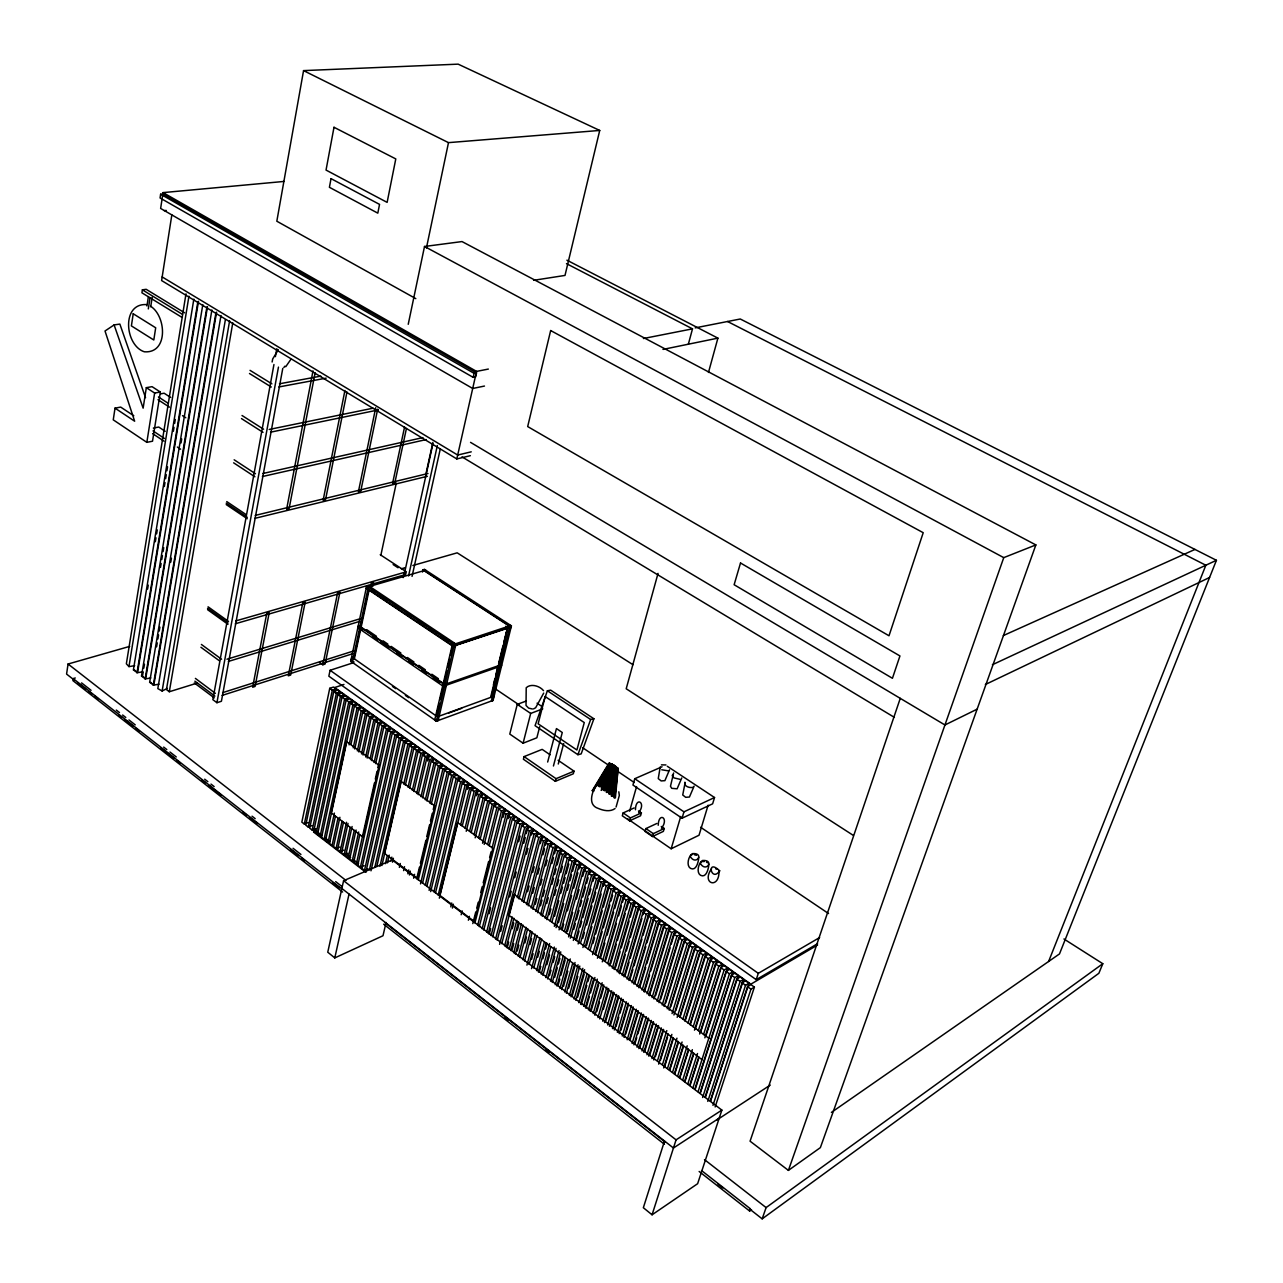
<?xml version="1.0" encoding="UTF-8"?>
<svg xmlns="http://www.w3.org/2000/svg" width="1283" height="1283" viewBox="0 0 1283 1283"><rect width="100%" height="100%" fill="white"/><g stroke="black" fill="none" stroke-linecap="round" stroke-linejoin="round"><path stroke-width="1.5" d="M272.124 361.998L272.702 358.935L278.347 349.714M613.899 797.705L617.331 767.956L618.149 768.309L615.407 797.753M614.589 797.401L617.331 767.956M614.733 798.058L618.149 768.309M129.695 646.391L68.063 664.017L66.572 674.072L74.462 680.247M75.28 677.969L73.179 678.595L72.874 680.599L342.625 892.038M133.801 415.788L120.698 407.096L115.021 408.138L113.257 419.846L146.839 442.346L152.517 441.208L160.343 392.021L152.052 386.664L146.326 387.658L143.135 408.154L114.107 324.92L119.864 324.086L145.54 397.666M184.608 312.811L146.166 289.317L142.381 289.83L141.932 292.813L182.01 317.398M611.253 795.973L616.273 767.009L616.53 771.243M611.943 795.668L615.118 774.659M615.696 770.826L616.273 767.009M612.071 796.406L617.107 767.426M612.761 796.101L615.936 775.076M160.632 194.214L160.07 197.951L473.186 377.362L475.608 376.881L476.522 372.856L163.149 193.99L160.632 194.214L474.101 373.337L476.522 372.856M283.944 181.448L163.053 192.61L160.632 208.439L472.705 388.476L484.477 386.055M146.952 305.995L148.395 296.581M148.315 308.914L150.063 297.608M150.72 306.733L152.18 297.303M171.826 214.903L161.61 280.56L456.812 458.929L470.364 455.69M146.839 442.346L154.634 393.047L146.326 387.658M185.987 293.839L126.359 663.792L128.958 666.615L134.683 665.669M128.958 666.615L188.922 296.197M193.829 299.147L133.384 669.983L137.602 672.356L198.48 301.329M147.609 589.057L148.251 585.112M155.323 541.731L155.965 537.785M156.622 533.84L157.264 529.895M164.336 486.514L164.994 482.568M165.635 478.639L166.277 474.694M166.918 470.749L167.56 466.804M173.349 431.296L174.007 427.367M174.648 423.422L175.29 419.477M142.75 671.811L137.024 672.757L197.871 301.601M202.81 304.584L141.483 676.141L145.717 678.531L207.493 306.765M143.151 672.132L142.509 676.077L145.139 678.948L150.881 677.969M143.808 668.17L144.466 664.225M160.471 567.407L161.129 563.445M161.77 559.5L162.428 555.539M163.085 551.594L163.727 547.649M181.047 442.924L181.705 438.962M145.139 678.948L206.9 306.99M211.871 310.005L149.63 682.348L153.896 684.753L216.57 312.202M156.59 646.824L157.248 642.879M157.905 638.95L158.563 635.005M159.22 631.076L159.878 627.13M170.767 562.13L171.425 558.201M159.044 684.176L153.319 685.17L215.977 312.475M220.981 315.49L157.825 688.602L162.123 691.008L167.367 688.426M162.123 691.008L225.375 319.692M229.593 320.894L166.453 689.564L169.308 691.745L197.422 683.021M169.308 691.745L232.784 322.819M660.216 766.977L658.259 778.605L661.146 780.93L664.899 780.657L669.501 769.832M533.6 280.319L565.001 275.428L599.722 130.449L458.159 64.15L303.558 70.613L276.823 221.221L415.82 298.634M273.937 364.532L212.85 699.652L216.923 702.715L221.414 701.272L282.773 368.397M275.38 356.642L276.807 348.751M216.923 702.715L278.459 367.114M313.004 370.883L286.622 509.207L289.124 508.597L315.105 372.808M344.919 390.481L323.124 500.322L325.529 499.745L346.971 391.973M322.819 664.77L337.605 592.89L339.915 592.217L325.096 664.033L322.819 664.77L319.595 662.493M375.694 407.737L358.406 491.742L360.748 491.164L377.651 409.197M352.857 662.91L330.084 670.287L328.849 676.189L756.216 979.667L817.56 943.695M335.248 692.788L336.05 688.907L333.468 687.063L329.747 688.297L301.842 822.146L304.328 824.055L307.984 822.628M408.235 324.294L424.513 246.48L462.008 241.573L1035.862 544.922L820.366 1147.627L788.404 1170.385L750.074 1141.18L900.265 698.353M304.328 824.055L332.329 690.158L336.05 688.907M426.437 247.94L448.489 142.638L599.722 130.449M339.337 695.707L340.155 691.826L337.557 689.981L333.837 691.216L305.771 825.161L308.257 827.086L311.913 825.643M308.257 827.086L336.435 693.077L340.155 691.826M337.926 694.151L340.54 696.011L344.261 694.761L341.647 692.9L337.926 694.151L309.7 828.193L312.202 830.117L315.859 828.674M312.202 830.117L340.54 696.011M342.048 697.086L344.646 698.946L348.367 697.695L345.769 695.835L342.048 697.086L313.565 832.009L365.928 872.36M354.092 661.948L352.344 662.525L350.708 661.386L366.649 586.123L368.429 585.609L456.106 644.178L454.358 644.756L366.649 586.123M455.449 646.247L453.701 646.824L366.345 588.352L366.794 586.203L368.574 585.689M344.646 698.946L316.163 833.164L313.645 831.224M352.344 662.525L368.317 587.229L370.097 586.716M353.691 659.35L368.574 589.33L452.755 645.686M354.284 659.173L368.911 590.918M352.504 700.63L349.89 698.77L346.169 700.037L317.607 834.271L320.125 836.211L348.784 701.897L352.504 700.63L351.67 704.511M370.514 586.989L371.332 583.156L373.578 582.514L372.76 586.347M404.578 426.982L392.566 483.434L394.827 482.889L406.438 428.442M608.719 793.808L615.215 766.143L616.032 766.609L610.211 793.985M609.409 793.503L615.215 766.143M609.521 794.289L616.032 766.609M380.81 555.491L396.303 483.017M350.307 702.988L321.584 837.334L324.102 839.274L352.921 704.864L356.642 703.581L354.028 701.721L350.307 702.988L352.921 704.864M354.445 705.955L357.091 707.831L360.796 706.548L358.165 704.672L354.445 705.955L325.561 840.397L328.079 842.338L334.382 813.101M349.104 744.862L357.091 707.831M335.44 816.164L329.555 843.476L332.089 845.417L338.006 818.105M351.029 744.028L358.615 708.922L362.319 707.639L364.965 709.515L364.115 713.412M353.226 747.877L361.245 710.814L364.965 709.515M339.899 817.287L333.548 846.555L336.098 848.512L339.738 847.021M354.733 748.983L362.784 711.905L366.489 710.606L369.151 712.498L365.43 713.797L362.784 711.905M336.098 848.512L342.048 821.168M357.348 750.892L365.43 713.797M343.523 822.307L337.557 849.651L340.107 851.607L343.764 850.116M358.871 751.998L366.97 714.888L370.675 713.589L373.337 715.481L369.632 716.78L366.97 714.888M340.107 851.607L346.522 822.291M361.501 753.907L369.632 716.78M348.014 823.429L341.583 852.746L344.149 854.719L347.789 853.211M363.025 755.029L371.172 717.887L374.877 716.572L377.539 718.48L376.673 722.377M403.167 577.607L404.017 573.726L406.182 573.1M425.619 475.4L432.852 442.41M403.696 576.757L432.916 443.758M344.149 854.719L350.163 827.343M365.655 756.938L373.834 719.795L377.539 718.48M352.087 826.509L345.624 855.857L348.19 857.83L354.252 830.422M367.179 758.061L375.374 720.902L379.078 719.587L381.757 721.479L378.052 722.81L375.374 720.902M408.555 575.939L437.343 445.538M370.258 758.028L378.052 722.81M664.514 1141.02L643.344 1207.72L652.069 1214.793L697.631 1183.696L721.864 1110.1L392.277 859.979L343.587 880.683L327.758 952.211L334.783 957.904L382.992 935.74L386.087 922.445M412.051 576.372L440.197 449.355M356.081 830.021L349.682 858.969L352.248 860.941L358.679 831.993M371.477 760.562L379.592 723.917L383.296 722.586L385.991 724.494L382.286 725.825L379.592 723.917M374.123 762.503L382.286 725.825M359.753 835.057L353.739 862.096L356.305 864.084L374.444 782.951M375.662 763.626L383.842 726.932L387.53 725.601L390.224 727.525L389.358 731.374M334.783 957.904L349.04 894.091M375.31 779.086L377.026 771.356M377.892 767.491L386.52 728.856L390.224 727.525M422.46 572.058L422.925 569.973L424.609 569.476M388.075 729.963L390.786 731.903L394.474 730.556L391.78 728.632L388.075 729.963L357.813 865.239L360.395 867.228L364.035 865.688M360.395 867.228L390.786 731.903M397.874 737.452L398.74 733.587L396.046 731.663L392.341 733.01L361.886 868.383L364.484 870.371L368.125 868.832M473.186 377.362L474.101 373.337M456.812 458.929L476.554 371.396L488.342 369.071M364.484 870.371L395.052 734.951L398.74 733.587M365.992 871.526L396.623 736.073L400.312 734.71L403.022 736.65L402.14 740.516M369.472 869.666L399.334 737.998L403.022 736.65M370.979 870.82L400.905 739.12L404.594 737.773L407.32 739.698L403.632 741.077L400.905 739.12M374.909 867.019L403.632 741.077M376.865 866.233L405.203 742.199L408.892 740.836L411.618 742.777L410.736 746.642M379.944 866.314L407.93 744.14L411.618 742.777M381.901 865.528L409.518 745.279L413.206 743.899L415.949 745.856L412.26 747.235L409.518 745.279M385.445 863.667L387.225 855.905M403.76 784.105L412.26 747.235M387.418 862.882L389.214 855.12M405.332 785.244L413.848 748.374L417.52 746.979L420.279 748.935L416.59 750.33L413.848 748.374M390.962 861.021L391.86 857.14M408.042 787.233L416.59 750.33M392.502 862.192L393.4 858.295M409.614 788.371L418.178 751.469L421.866 750.074L424.609 752.03L423.711 755.912M412.34 790.36L420.936 753.426L424.609 752.03M413.928 791.515L422.524 754.58L426.213 753.169L428.971 755.142L427.608 760.963M399.366 867.404L400.28 863.507M416.654 793.503L425.298 756.553L428.971 755.142M436.412 721.303L454.214 644.659L455.962 644.082L438.144 720.677L436.412 721.303L434.68 720.1L452.578 643.569L454.342 642.991M436.541 714.936L439.251 703.389M440.149 699.54L446.901 670.688M447.799 666.839L449.611 659.141M450.509 655.308L452.306 647.61M418.242 794.658L426.902 757.692L430.575 756.28L433.349 758.253L432.435 762.15M403.6 870.612L404.514 866.715M420.984 796.647L429.661 759.664L433.349 758.253M422.572 797.801L431.28 760.819L434.953 759.408L437.728 761.38L434.055 762.808L425.315 799.806M407.834 873.819L408.748 869.938M409.389 875.006L410.303 871.109M426.902 800.977L435.659 763.962L439.347 762.535L442.122 764.524L441.192 768.405M429.661 802.982L438.449 765.951L442.122 764.524M413.639 878.23L414.569 874.332M431.264 804.152L440.069 767.106L443.742 765.678L446.532 767.667L442.86 769.094L433.237 809.493M416.718 878.727L419.461 867.18M420.391 863.331L425.892 840.253M426.806 836.404L429.564 824.873M430.479 821.024L432.307 813.326M418.274 879.913L444.495 770.249L448.152 768.822L450.958 770.81L450.044 774.659M420.519 883.891L447.286 772.254L450.958 770.81M422.556 883.153L448.922 773.424L452.594 771.981L455.401 773.986L451.728 775.429L425.282 885.222M426.854 886.409L453.364 776.6L457.037 775.14L459.843 777.145L458.913 781.01M429.115 890.402L456.187 778.605L459.843 777.145M430.687 891.605L457.823 779.775L461.479 778.316L464.318 780.337L463.371 784.186M433.895 891.749L460.661 781.796L464.318 780.337M435.482 892.952L462.297 782.983L465.954 781.507L468.792 783.528L467.381 789.318M438.225 895.037L465.136 785.004L468.792 783.528M439.331 898.18L466.787 786.174L470.444 784.699L473.283 786.736L472.336 790.585M493.426 684.689L494.837 678.932M495.783 675.099L497.66 667.433M498.606 663.6L502.84 646.343M503.77 642.51L506.593 631.011M490.651 697.166L507.731 627.612L491.229 697.551M460.613 824.921L469.626 788.211L473.283 786.736M509.094 628.429L509.624 626.312L511.276 625.767L510.762 627.884L509.094 628.429L505.775 626.264M509.768 626.409L491.373 701.192L493.025 700.582L511.42 625.863L424.481 569.395L422.797 569.877L509.768 626.409L511.42 625.863M462.233 826.108L471.278 789.398L474.935 787.906L477.789 789.943L476.362 795.733M465.071 828.16L474.133 791.435L477.789 789.943M466.226 831.288L475.801 792.621L479.457 791.13L482.312 793.167L481.35 797.032M450.798 906.873L451.76 903.007M469.53 831.432L478.671 794.658L482.312 793.167M452.402 908.091L453.364 904.226M471.182 832.619L480.323 795.845L483.98 794.353L486.85 796.39L485.888 800.271M474.02 834.688L483.194 797.914L486.85 796.39M475.175 837.831L484.862 799.101L488.518 797.593L491.389 799.646L487.748 801.153L478.511 837.975M461.174 914.763L462.153 910.882M480.163 839.178L489.416 802.356L493.073 800.833L495.96 802.885L494.981 806.766M525.918 701.143L517.257 704.367L509.784 734.068L523.095 743.21L536.855 737.789L539.726 726.691M482.536 843.204L492.319 804.425L495.96 802.885M484.204 844.406L493.987 805.612L497.628 804.088L500.53 806.157L496.89 807.681L487.556 844.551M468.375 920.232L469.37 916.351M489.224 845.77L498.574 808.883L502.214 807.36L505.133 809.429L503.144 817.191M472.802 923.6L475.768 911.94M476.763 908.059L478.254 902.238M480.724 892.519L482.2 886.697M483.194 882.816L488.631 861.454M489.625 857.573L491.1 851.752M492.095 847.871L501.493 810.968L505.133 809.429M474.935 922.894L503.177 812.171L506.817 810.631L509.736 812.716L508.244 818.538M523.095 743.21L530.697 713.428L542.773 708.841M477.645 925.396L506.095 814.256L509.736 812.716M479.281 926.647L507.795 815.475L511.42 813.919L514.355 816.004L513.36 819.837M550.134 754.805L542.164 749.368L524.089 756.601L523.416 759.247L555.347 781.331L573.309 773.777L574.03 771.147L558.089 760.258M482.119 928.78L510.714 817.56L514.355 816.004M483.755 930.031L512.414 818.779L516.055 817.207L518.99 819.308L517.995 823.141M489.16 913.656L490.635 907.915M486.578 932.18L515.349 820.879L518.99 819.308M488.23 933.431L517.065 822.082L520.69 820.527L523.64 822.611L522.63 826.46M489.176 934.281L490.667 928.539M491.068 935.58L520 824.199L523.64 822.611M492.72 936.831L521.716 825.418L525.34 823.83L528.291 825.947L526.287 833.613M518.637 841.792L520.128 836.051M495.575 938.996L524.667 827.535L528.291 825.947M497.227 940.247L526.383 828.754L530.007 827.166L532.974 829.283L531.451 835.041M500.659 931.49L502.166 925.733M509.704 896.945L511.211 891.188M514.724 877.764L516.231 872.007M523.769 843.22L525.276 837.462M499.584 944.352L529.35 830.871L532.974 829.283M547.665 762.038L556.453 728.584L562.275 732.513L553.438 765.999M501.749 943.679L531.082 832.106L534.69 830.502L537.673 832.619L536.647 836.468M526.399 854.237L527.922 848.48M504.604 945.86L512.222 916.992M517.306 897.747L534.049 834.223L537.673 832.619M506.272 947.127L513.906 918.243M518.99 898.982L535.781 835.458L539.389 833.854L542.372 835.971L540.335 843.669M507.17 947.945L508.693 942.171M512.254 928.716L513.777 922.958M509.159 949.308L516.808 920.408M521.908 901.147L538.764 837.591L542.372 835.971M558.265 764.01L563.67 743.595M555.347 781.331L556.052 778.685L574.03 771.147M510.826 950.575L518.492 921.675M523.608 902.398L540.496 838.825L544.104 837.206L547.087 839.339L545.548 845.112M512.206 949.452L513.745 943.679M517.322 930.223L518.861 924.45M527.554 891.749L529.077 885.992M532.653 872.52L534.193 866.747M513.713 952.756L521.411 923.84M526.543 904.579L543.479 840.958L547.087 839.339M515.381 954.039L523.095 925.107M528.243 905.83L545.227 842.209L548.835 840.573L551.834 842.723L550.792 846.572M517.274 950.976L518.813 945.202M532.702 893.241L534.241 887.467M537.834 873.996L539.389 868.222M542.982 854.735L544.521 848.961M518.268 956.236L526.014 927.288M531.178 908.011L548.226 844.342L551.834 842.723M519.952 957.503L527.714 928.555M532.894 909.262L549.974 845.593L553.566 843.957L556.581 846.106L554.497 853.82M524.939 942.877L526.495 937.103M535.284 904.355L536.839 898.581M540.448 885.094L542.003 879.32M545.628 865.833L547.183 860.059M688.362 344.197L692.499 328.849L566.477 263.624M522.855 959.7L530.649 930.752M535.845 911.443L552.973 847.742L556.581 846.106M524.539 960.983L532.349 932.019M537.561 912.71L554.721 848.993L558.33 847.357L561.345 849.506L557.159 864.934M530.055 944.416L531.627 938.627M540.464 905.862L542.019 900.073M543.062 896.224L544.617 890.434M551.898 863.459L553.47 857.669M526.928 965.121L535.284 934.216M540.512 914.907L557.752 851.158L561.345 849.506M529.141 964.479L537 935.499M542.228 916.174L559.5 852.409L563.109 850.757L566.124 852.906L565.081 856.771M531.547 959.459L533.103 953.67M546.702 903.521L548.274 897.731M551.931 884.228L553.502 878.438M554.545 874.589L556.116 868.799M531.547 968.633L539.951 937.697M545.195 918.371L562.531 854.574L566.124 852.906M533.76 967.975L541.667 938.98M546.927 919.638L564.295 855.825L567.888 854.173L570.935 856.338L569.877 860.203M537.721 957.15L539.309 951.361M549.3 914.683L550.872 908.893M554.561 895.39L556.132 889.584M557.191 885.735L558.763 879.946M560.863 872.215L562.451 866.426M536.599 970.573L544.409 941.947M550.134 920.969L567.343 858.006L570.935 856.338M538.299 971.873L546.125 943.23M551.866 922.236L569.107 859.257L572.683 857.589L575.746 859.77L572.587 871.205M539.197 972.241L540.784 966.452M542.885 958.722L544.473 952.916M545.532 949.051L547.119 943.262M554.529 916.222L558.763 900.762M560.879 893.032L562.467 887.243M563.526 883.378L565.113 877.588M566.172 873.723L568.818 864.052M541.234 974.102L549.621 943.55M554.336 926.358L572.154 861.438L575.746 859.77M708.473 372.455L717.903 338.135L566.91 260.176M542.934 975.385L550.808 946.742M556.068 927.641L573.918 862.705L577.51 861.021L580.574 863.202L578.986 868.928M594.687 787.89C591.19 794.899 588.656 805.387 598.263 808.434C603.427 810.631 610.163 812.123 615.054 808.547M546.879 964.64L549.509 955.097M558.426 922.685L563.67 903.617M567.343 890.274L568.914 884.548M569.973 880.731L571.544 875.022M545.884 977.63L554.32 947.062M559.067 929.854L576.981 864.886L580.574 863.202M658.035 573.389L626.2 688.763L853.387 835.441M547.6 978.929L556.052 948.345M561.329 929.229L578.761 866.153L582.338 864.469L585.417 866.65L582.755 876.209M549.429 975.786L551.016 970.06M553.133 962.426L554.705 956.701M562.098 929.983L563.686 924.257M567.375 910.914L571.593 895.646M573.709 888.012L577.927 872.745M550.551 981.174L559.035 950.575M564.344 931.458L581.824 868.35L585.417 866.65M552.267 982.473L560.767 951.874M566.076 932.741L583.605 869.617L587.197 867.933L590.276 870.115L589.202 873.948M606.137 792.012L613.466 765.63L614.942 765.871L614.156 765.342L612.376 764.909L603.555 790.2M554.625 977.405L557.287 967.863M558.346 964.046L559.933 958.305M567.375 931.586L572.667 912.486M576.388 899.11L579.05 889.568M606.811 791.723L614.156 765.342M606.923 792.557L614.268 766.159M607.613 792.253L614.942 765.871M555.234 984.719L563.237 956.027M568.561 936.879L586.684 871.831L590.276 870.115M556.966 986.034L564.969 957.326M570.31 938.178L588.48 873.098L592.056 871.398L595.152 873.595L593.003 881.245M558.249 984.767L559.853 979.041M560.912 975.224L565.178 959.925M573.726 929.357L575.329 923.632M576.388 919.799L579.066 910.24M580.124 906.423L581.728 900.698M582.803 896.865L585.465 887.323M586.539 883.49L588.127 877.764M559.933 988.295L567.984 959.572M573.341 940.423L591.575 875.311L595.152 873.595M561.665 989.594L570.261 958.946M575.634 939.798L593.355 876.594L596.932 874.878L600.027 877.075L596.787 888.558M563.478 986.419L567.776 971.119M576.356 940.519L579.034 930.961M580.108 927.144L581.728 921.402M582.803 917.57L588.159 898.453M589.234 894.636L590.854 888.894M616.081 807.023L619.32 795.492L618.823 791.803M564.648 991.871L572.731 963.116M578.136 943.951L596.467 878.807L600.027 877.075M566.38 993.186L575.025 962.507M580.429 943.342L598.263 880.09L601.823 878.358L604.934 880.571L603.315 886.328M568.722 988.07L575.201 965.105M582.755 938.322L584.374 932.581M586.539 924.915L591.944 905.782M593.019 901.965L595.713 892.391M569.379 995.448L578.056 964.768M582.931 947.512L601.374 882.303L604.934 880.571M571.111 996.779L579.804 966.083M585.24 946.902L603.17 883.602L606.747 881.87L609.858 884.083L603.315 907.081M634.123 807.953L623.137 812.941L622.319 815.812L629.6 820.815L640.57 815.78L641.404 812.909L638.485 810.936M572.362 995.48L577.799 976.331M586.475 945.683L591.912 926.534M593.003 922.702L601.134 893.978M662.044 766.785L634.748 778.717L632.952 785.036L682.059 818.217L712.626 803.816L714.535 797.529L667.304 766.272M574.11 999.056L582.851 968.344M588.304 949.163L606.298 885.831L609.858 884.083M629.6 811.161L636.576 786.607M575.859 1000.371L584.599 969.659M590.068 950.462L608.11 887.114L611.67 885.382L614.798 887.611L613.707 891.444M577.639 997.148L584.198 974.15M592.938 943.486L594.574 937.745M595.665 933.912L602.224 910.914M629.6 820.815L630.418 817.929L641.404 812.909M578.874 1002.665L587.101 973.861M592.586 954.648L611.237 889.36L614.798 887.611M635.438 809.733C635.807 796.053 646.616 802.613 638.677 812.684M580.622 1003.996L588.865 975.176M594.911 954.039L613.049 890.659L616.61 888.894L619.753 891.14L614.782 908.412M581.295 1004.589L586.796 985.408M587.887 981.575L589.538 975.818M595.585 954.728L602.16 931.715M603.267 927.882L609.858 904.868M610.949 901.035L612.6 895.277M583.653 1006.289L591.928 977.454M597.445 958.241L616.193 892.888L619.753 891.14M585.401 1007.62L593.692 978.785M599.77 957.631L618.021 894.203L621.565 892.439L624.725 894.684L622.496 902.366M586.058 1008.197L589.378 996.683M590.485 992.85L594.895 977.502M600.428 958.305L604.838 942.957M607.051 935.275L613.675 912.245M588.432 1009.913L597.317 979.154M602.304 961.833L621.164 896.448L624.725 894.684M590.196 1011.261L598.536 982.393M604.646 961.24L622.993 897.747L626.553 895.983L629.712 898.228L626.361 909.759M591.399 1009.913L598.616 984.943M605.833 959.973L616.385 923.487M618.614 915.805L621.389 906.199M656.848 823.461L645.91 828.577L645.076 831.464L652.47 836.548L663.375 831.368L664.225 828.497L661.274 826.477M593.243 1013.57L602.16 982.762M607.741 963.517L626.152 900.008L629.712 898.228M594.895 1015.27L603.716 984.879M609.233 965.891L627.996 901.324L631.541 899.543L634.7 901.789L630.21 917.185M596.755 1011.613L599.546 1002.007M600.669 998.174L603.459 988.551M610.708 963.581L616.305 944.352M617.412 940.519L625.238 913.608M597.942 1017.579L606.811 987.188M612.344 968.184L631.156 903.585L634.7 901.789M652.47 836.548L653.304 833.645L664.225 828.497M599.722 1018.927L608.591 988.519M614.14 969.515L633 904.9L636.544 903.104L639.72 905.365L630.258 937.648M603.251 1009.496L608.864 990.268M615.615 967.19L620.106 951.794M621.229 947.961L629.087 921.034M658.211 825.274C658.612 811.53 669.501 818.121 661.451 828.257M602.785 1021.252L611.686 990.829M617.251 971.824L636.176 907.177L639.72 905.365M604.55 1022.599L613.482 992.176M619.064 973.155L638.036 908.492L641.564 906.68L644.756 908.957L643.072 914.667M605.736 1021.188L614.092 992.705M619.657 973.717L625.238 954.728M626.345 950.944L629.135 941.449M607.629 1024.925L616.594 994.485M622.191 975.465L641.227 910.77L644.756 908.957M609.409 1026.288L618.39 995.833M624.003 976.796L643.072 912.085L646.6 910.272L649.807 912.566L643.04 935.371M610.564 1024.86L618.983 996.362M625.142 975.465L629.071 962.154M630.194 958.353L641.949 918.468M684.914 782.181C683.438 786.431 690.094 788.387 693.253 787.233M612.488 1028.629L621.501 998.158M627.13 979.121L646.279 914.378L649.807 912.566M614.284 1029.976L623.313 999.505M628.943 980.469L648.14 915.709L651.668 913.881L654.875 916.174L646.937 942.813M615.984 1026.641L618.807 1017.13M619.93 1013.329L622.752 1003.819M630.081 979.105L632.904 969.595M634.027 965.794L641.917 939.172M627.451 818.714L671.153 848.769L680.76 816.437M617.364 1032.318L626.425 1001.847M632.086 982.778L651.347 918.003L654.875 916.174M682.059 818.217L683.951 811.834L714.535 797.529M619.16 1033.681L628.237 1003.194M633.914 984.125L653.207 919.334L656.736 917.505L659.959 919.799L646.84 963.581M620.86 1030.329L628.237 1005.599M635.037 982.762L645.798 946.613M622.255 1036.039L631.38 1005.535M637.074 986.467L656.431 921.643L659.959 919.799M624.067 1037.402L633.193 1006.882M638.902 987.814L658.307 922.974L661.82 921.13L665.059 923.439L650.722 971.071M625.751 1034.034L633.161 1009.288M640.009 986.435L645.702 967.398M627.179 1039.759L636.336 1009.24M642.061 990.155L661.531 925.284L665.059 923.439M629.552 1039.23L638.164 1010.603M643.906 991.518L663.407 926.615L666.935 924.77L670.175 927.08L649.423 995.72M630.081 1039.663L638.116 1012.977M644.419 992.032L649.583 974.872M632.102 1043.512L641.308 1012.961M647.081 993.86L666.663 928.94L670.175 927.08M633.914 1044.875L643.136 1014.324M648.909 995.223L668.539 930.287L672.051 928.427L675.307 930.736L671.25 944.096M635.005 1043.384L636.737 1037.674M637.892 1033.857L643.649 1014.789M708.12 805.195L699.027 835.233L671.153 848.769M637.042 1047.249L646.311 1016.681M652.101 997.581L671.795 932.613L675.307 930.736M638.854 1048.628L648.14 1018.06M653.945 998.944L673.687 933.96L677.199 932.083L680.455 934.409L660.633 999.329M639.944 1047.136L648.637 1018.51M655.597 995.608L670.095 947.912M641.997 1051.018L651.315 1020.418M657.137 1001.301L676.959 936.285L680.455 934.409M643.809 1052.397L653.159 1021.797M658.997 1002.681L678.851 937.648L682.348 935.756L685.635 938.098L665.685 1003.065M644.884 1050.889L653.64 1022.246M646.969 1054.786L656.335 1024.171M662.204 1005.038L682.123 939.99L685.635 938.098M648.797 1056.182L658.195 1025.55M664.065 1006.417L684.031 941.337L687.528 939.445L690.815 941.786L670.752 1006.802M649.856 1054.642L658.644 1025.983M651.956 1058.587L661.386 1027.94M667.272 1008.791L687.319 943.695L690.815 941.786M653.785 1059.966L663.231 1029.319M669.149 1010.17L689.228 945.058L692.724 943.149L696.011 945.491L675.852 1010.555M655.421 1056.518L663.68 1029.752M657.441 1060.849L666.791 1030.602M672.051 1013.586L692.515 947.415L696.011 945.491M658.692 1064.136L668.058 1033.873M673.928 1014.965L694.44 948.779L697.92 946.854L701.24 949.212L680.038 1017.227M660.424 1060.303L667.545 1037.338M662.461 1064.649L671.875 1034.387M677.167 1017.355L697.744 951.136L701.24 949.212M663.712 1067.953L673.142 1037.674M679.621 1016.858L699.668 952.515L703.148 950.591L706.468 952.948L685.154 1021.011M664.738 1066.349L672.982 1039.904M667.497 1068.482L676.959 1038.188M682.877 1019.247L702.988 954.889L706.468 952.948M669.357 1069.878L678.242 1041.475M684.753 1020.643L704.912 956.252L708.392 954.327L711.728 956.701L690.286 1024.796M669.774 1070.166L678.066 1043.688M672.549 1072.315L682.075 1042.004M688.025 1023.048L708.248 958.642L711.728 956.701M674.409 1073.727L683.358 1045.292M689.917 1024.443L710.173 960.021L713.653 958.08L716.989 960.454L695.45 1028.613M674.81 1073.983L683.149 1047.505M677.632 1076.164L687.191 1045.821M693.173 1026.865L713.524 962.41L716.989 960.454M679.493 1077.576L688.49 1049.125M694.472 1030.169L715.465 963.79L718.929 961.833L722.281 964.223L700.614 1032.43M679.878 1077.832L688.265 1051.322M682.716 1080.013L692.339 1049.67M698.353 1030.698L718.817 966.195L722.281 964.223M684.593 1081.441L693.622 1052.974M699.652 1034.002L720.757 967.574L724.221 965.602L727.589 968.007L705.794 1036.247M684.962 1081.681L693.381 1055.155M687.816 1083.894L697.503 1053.519M703.549 1034.531L724.125 969.98L727.589 968.007M689.693 1085.322L698.786 1056.823M704.848 1037.835L726.082 971.375L729.546 969.403L732.914 971.808L695.161 1089.427M690.046 1085.546L698.529 1059.004M652.069 1214.793L676.061 1139.849L721.864 1110.1M692.948 1087.776L729.45 973.781L732.914 971.808M694.825 1089.203L731.406 975.192L734.87 973.204L738.254 975.609L700.293 1093.308M698.08 1091.673L734.806 977.614L738.254 975.609M699.973 1093.1L736.763 979.009L740.227 977.005L743.611 979.426L705.442 1097.206M702.619 1097.494L740.163 981.447L743.611 979.426M705.137 1097.029L742.135 982.842L745.583 980.837L748.999 983.259L710.59 1101.119M707.799 1101.407L745.551 985.28L748.999 983.259M710.317 1100.958L747.524 986.691L750.972 984.67L754.388 987.108L715.144 1106.956M712.979 1105.353L750.956 989.145L754.388 987.108M756.216 979.667L758.301 973.332L819.645 937.536M699.139 1171.475L749.625 1211.04L750.395 1208.794L701.576 1170.577M604.245 789.895L613.066 764.62L613.835 765.213L605.015 790.488M604.325 790.793L613.162 765.502M749.545 1208.971L762.166 1218.85L766.095 1207.592L1102.803 963.709L1063.928 938.98M788.404 1170.385L1003.755 557.64L1035.862 544.922M547.392 690.783L535.059 725.665L577.911 754.709L581.167 753.923L593.901 718.769L550.664 690.142L547.392 690.783L590.661 719.49L593.901 718.769M577.911 754.709L590.661 719.49M1048.612 961.48L1205.844 565.242L727.557 321.504M695.194 327.871L740.275 319.002L1216.428 560.302L1059.485 953.927L831.4 1112.409M1102.803 963.709L1098.857 973.3L762.166 1218.85M681.754 777.963L677.119 788.804L671.715 788.323L670.48 786.254L673.623 772.975M694.119 786.142L689.436 797.016L685.683 797.32L682.732 794.963L685.106 782.694M601.182 787.938L611.269 764.251L612.713 764.604L611.959 763.962L599.386 786.768M601.871 787.634L611.959 763.962M601.15 790.408L612.023 764.893M601.839 790.103L612.713 764.604M598.664 786.078L610.131 763.674L610.868 764.363M599.353 785.773L609.056 766.817M600.075 786.479L610.676 765.791M543.703 693.093L535.653 707.735L533.503 708.922M690.783 855.344L690.286 856.515C696.076 866.266 704.848 852.586 692.387 853.628C688.49 855.873 685.988 865.592 690.495 868.366C696.573 871.446 698.594 861.005 698.77 857.22M592.249 790.665L593.628 791.114L592.249 790.665L608.976 763.144L610.355 763.61M592.938 790.36L609.65 762.856M592.938 791.403L609.666 763.898L611.558 764.075M596.579 786.254L608.383 766.833M672.789 774.531L672.244 775.718L674.008 777.899L679.958 779.31M284.906 366.168L283.864 367.499M285.74 366.73L290.872 359.336M711.536 868.735C700.791 883.923 719.555 889.696 718.993 871.045M701.416 861.807L700.358 863.427C706.179 873.226 714.936 859.45 702.442 860.508C698.561 862.801 696.011 872.52 700.55 875.295C706.628 878.39 708.697 867.901 708.841 864.117M749.625 1211.04L751.533 1209.677M114.107 324.92L105.014 330.998L134.651 421.209L115.021 408.138M719.218 1118.118L673.447 1148.012L341.855 888.461M717.053 1119.867L770.265 1085.081M817.592 944.994L750.86 984.173L334.655 687.544L343.956 684.448M977.149 709.162L944.946 724.975L470.54 442.362M985.36 684.513L1209.58 577.478M992.4 664.738L1216.428 560.302M1003.354 635.566L1194.954 549.429M434.68 720.1L436.412 719.458M448.761 713.011L461.688 708.312M446.516 684.256L444.784 684.865L358.422 625.735L357.973 627.836L444.287 686.998L446.019 686.389M446.34 685.202L499.632 666.551M446.676 683.775L499.985 665.155M454.262 644.242L509.624 625.912L424.384 570.518L368.301 586.78M455.641 644.868L508.421 627.243M453.925 645.686L509.287 627.323M454.374 645.878L508.309 627.996M508.004 625.27L509.672 624.725M691.361 854.911L692.178 854.654M350.708 661.386L352.456 660.809M222.601 692.66L353.627 650.962M222.087 695.418L353.066 653.592M228.358 661.435L359.898 621.309M226.963 659.205L360.459 618.647M235.286 623.763L405.765 574.463M424.448 570.951L426.132 570.47M366.345 588.352L368.109 587.822M668.603 770.891L661.755 769.768M235.815 620.908L406.358 571.801L380.233 554.705M401.306 568.786L405.171 567.695M412.869 565.482L457.181 552.829L632.952 664.69M661.403 764.876L665.957 764.941M255.237 515.413L427.993 473.507M254.692 518.396L427.383 476.282M471.246 451.824L457.694 455.048L162.171 276.936M262.39 476.538L426.181 439.572M262.951 473.491L422.909 437.599M270.553 432.179L378.357 409.935M269.173 429.468L373.08 408.186M662.974 349.409L717.903 338.135M643.408 338.52L692.499 328.849M153.367 428.073L158.723 427.031L165.202 431.313M279.469 383.793L320.846 376.127M278.892 386.953L326.171 378.148M160.551 393.865L164.128 393.223L170.671 397.457M154.634 393.047L160.343 392.021M164.208 210.637L166.229 210.428M702.234 861.535L704.319 861.518M146.615 304.6C121.147 302.9 124.788 345.464 144.338 351.783C168.554 353.723 166.357 316.003 150.56 306.22M532.349 708.986L528.612 708.104L526.03 705.458L526.206 687.736C530.921 683.246 539.79 685.94 543.511 690.655M694.263 854.638L696.477 855.328M715.577 868.719L716.668 869.136M616.642 768.26L617.476 768.613M303.558 70.613L448.489 142.638M615.599 767.298L616.417 767.715M424.513 246.48L1003.755 557.64M163.053 192.61L476.554 371.396M706.548 862.208L707.51 862.769M614.541 766.432L615.343 766.897M461.992 456.86L894.395 717.373M142.381 289.83L182.491 314.383M250.041 370.354L271.884 383.842M249.479 373.513L271.29 387.017M242.022 415.5L263.592 429.228M241.477 418.595L263.031 432.339M158.434 396.96L168.249 403.343M158.001 399.703L169.452 407.144M182.523 415.66L185.794 417.777M234.164 459.795L255.461 473.732M393.127 564.552L398.019 567.76M233.634 462.826L254.9 476.779M153.046 430.912L164.384 438.449M177.359 447.045L180.598 449.194M152.613 433.606L163.951 441.144M371.605 588.977L376.561 592.297M384.836 597.83L388.14 600.027M396.399 605.56L399.703 607.773M407.978 613.29L411.282 615.503M419.541 621.036L426.164 625.446M432.772 629.873L437.728 633.193M444.335 637.603L449.307 640.923M379.56 595.937L386.167 600.364M394.442 605.881L397.746 608.094M406.005 613.627L409.309 615.84M417.568 621.357L420.872 623.57M429.131 629.103L432.435 631.316M440.694 636.833L445.666 640.153M537.064 703.196L541.522 706.195M226.754 501.589L246.176 514.643M226.209 503.144L247.234 517.306M634.748 778.717L683.951 811.834M226.225 504.572L247.25 518.733M494.58 688.329L519.503 705.137M582.642 747.716L609.217 765.646M617.524 771.243L634.139 782.454M700.614 827.262L828.545 913.544M517.257 704.367L530.697 713.428M366.697 629.648L376.48 636.336M382.992 640.794L387.883 644.146M391.139 646.375L400.905 653.047M407.433 657.505L413.944 661.964M418.835 665.316L425.347 669.774M431.858 674.233L438.385 678.691M359.914 626.28L443.212 683.294M359.609 627.676L362.881 629.921M372.679 636.625L377.571 639.992M380.843 642.222L389.006 647.819M397.169 653.4L402.06 656.768M408.587 661.242L413.495 664.594M421.658 670.175L426.549 673.543M433.077 678.017L439.604 682.492M623.137 812.941L630.418 817.929M645.91 828.577L653.304 833.645M524.089 756.601L556.052 778.685M392.47 686.421L395.709 688.666M405.396 695.434L408.636 697.695M330.084 670.287L758.301 973.332M329.747 688.297L332.329 690.158M333.837 691.216L336.435 693.077M346.169 700.037L348.784 701.897M358.615 708.922L361.245 710.814M371.172 717.887L373.834 719.795M383.842 726.932L386.52 728.856M392.341 733.01L395.052 734.951M396.623 736.073L399.334 737.998M405.203 742.199L407.93 744.14M418.178 751.469L420.936 753.426M422.524 754.58L425.298 756.553M426.902 757.692L429.661 759.664M431.28 760.819L434.055 762.808M435.659 763.962L438.449 765.951M440.069 767.106L442.86 769.094M444.495 770.249L447.286 772.254M448.922 773.424L451.728 775.429M453.364 776.6L456.187 778.605M457.823 779.775L460.661 781.796M462.297 782.983L465.136 785.004M466.787 786.174L469.626 788.211M471.278 789.398L474.133 791.435M475.801 792.621L478.671 794.658M480.323 795.845L483.194 797.914M484.862 799.101L487.748 801.153M489.416 802.356L492.319 804.425M493.987 805.612L496.89 807.681M498.574 808.883L501.493 810.968M503.177 812.171L506.095 814.256M507.795 815.475L510.714 817.56M512.414 818.779L515.349 820.879M517.065 822.082L520 824.199M521.716 825.418L524.667 827.535M526.383 828.754L529.35 830.871M531.082 832.106L534.049 834.223M535.781 835.458L538.764 837.591M540.496 838.825L543.479 840.958M545.227 842.209L548.226 844.342M549.974 845.593L552.973 847.742M554.721 848.993L557.752 851.158M559.5 852.409L562.531 854.574M564.295 855.825L567.343 858.006M569.107 859.257L572.154 861.438M573.918 862.705L576.981 864.886M578.761 866.153L581.824 868.35M583.605 869.617L586.684 871.831M588.48 873.098L591.575 875.311M593.355 876.594L596.467 878.807M598.263 880.09L601.374 882.303M603.17 883.602L606.298 885.831M608.11 887.114L611.237 889.36M613.049 890.659L616.193 892.888M618.021 894.203L621.164 896.448M622.993 897.747L626.152 900.008M627.996 901.324L631.156 903.585M633 904.9L636.176 907.177M638.036 908.492L641.227 910.77M643.072 912.085L646.279 914.378M648.14 915.709L651.347 918.003M653.207 919.334L656.431 921.643M658.307 922.974L661.531 925.284M663.407 926.615L666.663 928.94M668.539 930.287L671.795 932.613M673.687 933.96L676.959 936.285M678.851 937.648L682.123 939.99M684.031 941.337L687.319 943.695M689.228 945.058L692.515 947.415M694.44 948.779L697.744 951.136M699.668 952.515L702.988 954.889M704.912 956.252L708.248 958.642M710.173 960.021L713.524 962.41M715.465 963.79L718.817 966.195M720.757 967.574L724.125 969.98M726.082 971.375L729.45 973.781M731.406 975.192L734.806 977.614M736.763 979.009L740.163 981.447M742.135 982.842L745.551 985.28M747.524 986.691L750.956 989.145M208.087 606.811L228.502 621.437M207.541 608.318L227.957 622.945M207.573 609.666L227.973 624.292M201.399 644.451L221.59 659.237M200.918 647.257L219.537 660.905M708.906 1038.332L514.307 894.459L508.838 915.244L702.058 1059.694M195.385 678.402L215.368 693.333M194.888 681.161L214.87 696.092M194.31 682.925L214.277 697.872M314.11 829.427L322.049 835.538M325.224 837.991L329.988 841.648M345.881 853.869L350.644 857.541M353.819 859.979L358.582 863.651M68.063 664.017L346.009 880.459M704.495 1159.624L766.095 1207.592M343.587 880.683L676.061 1139.849M81.583 682.909L91.061 690.318M116.304 710.06L119.463 712.53M122.623 715L125.782 717.47M128.942 719.939L135.244 724.879M163.647 747.091L166.806 749.561M169.965 752.03L176.284 756.954M204.687 779.182L207.846 781.652M210.989 784.105L214.149 786.575M252.029 816.196L255.189 818.666M293.053 848.288L300.944 854.462M335.665 881.613L341.984 886.553M73.179 678.595L342.497 889.44M385.012 922.734L665.348 1142.207M77.605 682.716L85.496 688.891M88.655 691.361L91.799 693.846M94.958 696.316L98.117 698.786M118.613 714.839L121.773 717.309M124.932 719.779L132.823 725.953M135.966 728.423L139.125 730.893M161.209 748.197L173.83 758.077M176.974 760.546L180.133 763.016M202.217 780.305L205.376 782.774M208.52 785.26L221.141 795.139M243.225 812.428L246.384 814.897M249.543 817.367L257.418 823.542M290.551 849.49L298.426 855.665M301.585 858.135L304.745 860.604M333.131 882.848L339.45 887.788M505.053 1017.499L508.212 1019.969M546.077 1049.606L549.22 1052.076M717.999 1184.257L722.73 1187.962M383.649 924.177L664.434 1144.276M150.656 682.283L153.319 685.17M134.41 669.918L137.024 672.757M719.715 870.836C711.071 883.169 705.987 857.605 719.715 870.836M133.224 313.774L131.395 325.898L153.8 339.995L155.692 327.79L133.224 313.774M333.997 127.274L326.042 170.078L387.129 202.377L395.789 158.916L333.997 127.274M331.03 178.642L329.41 187.302L377.811 213.154L379.543 204.382L331.03 178.642M266.752 613.322L252.655 687.223L255.092 686.453L269.222 612.616L266.752 613.322M302.756 602.946L288.29 675.82L290.664 675.066L305.146 602.256L302.756 602.946M351.895 657.121L350.997 661.435L436.412 721.158L492.736 700.534L493.795 696.268L437.439 716.78L351.895 657.121M346.506 741.558L331.174 812.909L363.025 837.077L379.078 765.309L346.506 741.558M400.986 781.283L384.451 853.323L417.536 878.422L434.841 805.965L400.986 781.283M550.664 330.549L527.682 426.565L889.007 635.775L923.215 532.702L550.664 330.549M457.63 822.563L439.796 895.309L474.213 921.419L492.848 848.255L457.63 822.563M499.969 665.588L499.456 667.673L501.108 667.08L501.621 665.011L499.969 665.588M545.179 696.557L538.138 723.804L576.901 750.01L584.262 722.57L545.179 696.557M740.516 562.996L734.133 584.727L892.439 678.29L899.944 655.95L740.516 562.996"/></g></svg>
